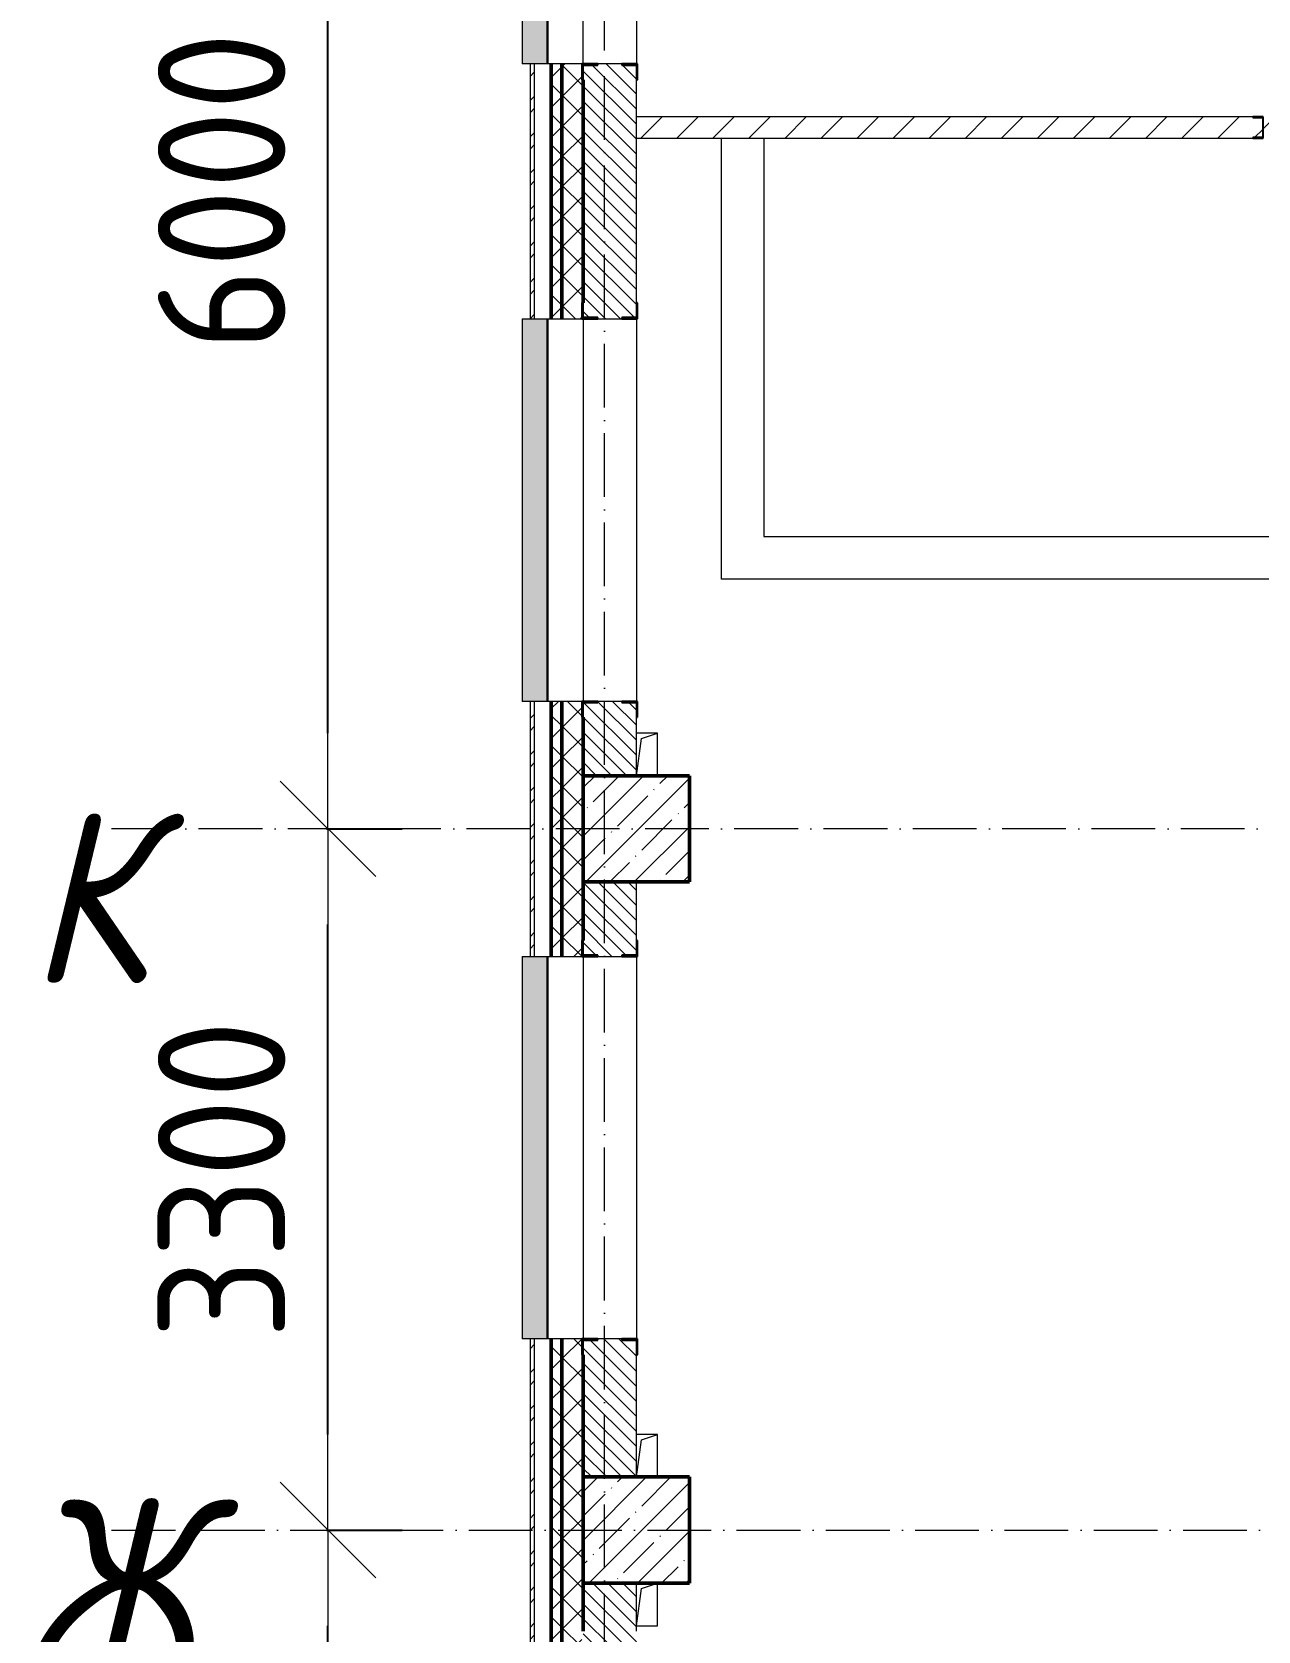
# Model space of a CAD drawing. Header units: millimetres. Extents: x 2294 to 908349, y -83289 to 219220.
# Drawn here: x 160540 to 166309, y 19731 to 27256 of the extents above; entities that cross this region are included whole.
import ezdxf

# ---------------------------------------------------------------- set-up
doc = ezdxf.new("R2010")
doc.units = ezdxf.units.MM
doc.linetypes.add('50_200_ШТРИХ_1Т_ш5_п1_п1_', pattern=[700, 500, -100, 0, -100])
for name, color, linetype, lineweight in [('A-____-____-DIMS', 7, 'Continuous', 9), ('A-GENM-____-MCUT', 7, 'Continuous', 25), ('A-GENM-____-OTLN', 7, 'Continuous', 9), ('A-GENM-____-OTLN-1', 7, 'Continuous', 25), ('A-GLAZ-____-OTLN', 7, 'Continuous', 9), ('A-WALL-____-MCUT-2', 7, 'Continuous', 50), ('A-WALL-____-MCUT-3', 7, 'Continuous', 9), ('A-WALL-____-OTLN', 7, 'Continuous', 9), ('A-WALL-____-PATT-1', 7, 'Continuous', 9), ('A-WALL-FNSH-MCUT-1', 7, 'Continuous', 9), ('I-WALL-____-OTLN', 7, 'Continuous', 9), ('S-COLS-____-MCUT', 7, 'Continuous', 50), ('S-COLS-____-OTLN', 7, 'Continuous', 9), ('S-GRID-____-IDEN', 7, 'Continuous', 9), ('S-GRID-____-OTLN-1', 7, '50_200_ШТРИХ_1Т_ш5_п1_п1_', 9)]:
    doc.layers.add(name, color=color, linetype=linetype, lineweight=lineweight)
doc.layers.add('A-GLAZ-____-OTLN-1', color=7, linetype='Continuous', lineweight=9, true_color=0xc0c0c0)
doc.styles.add('ISOCPEUR_I', font='isocpeui.ttf', dxfattribs={"width": 0.9, "height": 2.5})
doc.styles.add('СПДС', font='isocpeur.ttf', dxfattribs={"width": 0.9})
doc.dimstyles.new('Размера А3', dxfattribs={"dimtxt": 800, "dimasz": 450, "dimexe": 350, "dimexo": 100, "dimgap": 200, "dimtad": 1, "dimdec": 0, "dimrnd": 10, "dimzin": 0, "dimdsep": 46, "dimtxsty": 'СПДС', "dimblk": 'ARROWHEAD_6', "dimcen": 1, "dimclrd": 5, "dimclre": 5, "dimclrt": 5, "dimazin": 0, "dimtfac": 1, "dimtdec": 0, "dimtmove": 2, "dimatfit": 3, "dimfxl": 1, "dimtolj": 1, "dimtzin": 0, "dimarcsym": 0})
pattern_1 = [(45, (165583.51, 6025.28), (-70.71068, 70.71068), []), (135, (165583.51, 6025.28), (-70.71068, -70.71068), [])]
pattern_2 = [(135, (165583.507, 6025.276), (-35.35534, -35.35534), [])]

# ---------------------------------------------------------------- blocks, each defined once
blk = doc.blocks.new('ARROWHEAD_6')
at = {"color": 0, "linetype": 'Continuous'}
for p, q in [((-0.5, -0.5), (0.5, 0.5)), ((0, 0), (-1, 0))]:
    blk.add_line(p, q, dxfattribs=at)
blk = doc.blocks.new('*D2754')
at = {"layer": 'A-____-____-DIMS', "color": 0, "lineweight": -2, "transparency": 16777216}
for p, q in [((161926, 20206.3), (162282.1, 20206.3)), ((161932.1, 16106.3), (161932.1, 19756.3)), ((161926, 15656.3), (162282.1, 15656.3))]:
    blk.add_line(p, q, dxfattribs=at)
at = {"layer": 'Defpoints', "color": 0, "transparency": 16777216}
for p in [(161826, 20206.3), (161932.1, 20206.3), (161826, 15656.3)]:
    blk.add_point(p, dxfattribs=at)
at = {"layer": 'A-____-____-DIMS', "color": 0, "lineweight": -2, "transparency": 16777216, "xscale": 450, "yscale": 450, "zscale": 450}
for p, rotation in [((161932.1, 20206.3), 90), ((161932.1, 15656.3), 270)]:
    blk.add_blockref('ARROWHEAD_6', p, dxfattribs=dict(at, rotation=rotation))
at = {"layer": 'A-____-____-DIMS', "color": 0, "transparency": 16777216, "insert": (161432.1, 17931.3), "char_height": 600, "attachment_point": 5, "rotation": 90, "style": 'СПДС'}
blk.add_mtext('\\A1;4550', dxfattribs=at)
blk = doc.blocks.new('*D2755')
at = {"layer": 'A-____-____-DIMS', "color": 0, "lineweight": -2, "transparency": 16777216}
for p, q in [((161926, 23506.3), (162282.1, 23506.3)), ((161932.1, 20656.3), (161932.1, 23056.3)), ((161926, 20206.3), (162282.1, 20206.3))]:
    blk.add_line(p, q, dxfattribs=at)
at = {"layer": 'Defpoints', "color": 0, "transparency": 16777216}
for p in [(161826, 23506.3), (161932.1, 23506.3), (161826, 20206.3)]:
    blk.add_point(p, dxfattribs=at)
at = {"layer": 'A-____-____-DIMS', "color": 0, "lineweight": -2, "transparency": 16777216, "xscale": 450, "yscale": 450, "zscale": 450}
for p, rotation in [((161932.1, 23506.3), 90), ((161932.1, 20206.3), 270)]:
    blk.add_blockref('ARROWHEAD_6', p, dxfattribs=dict(at, rotation=rotation))
at = {"layer": 'A-____-____-DIMS', "color": 0, "transparency": 16777216, "insert": (161432.1, 21856.3), "char_height": 600, "attachment_point": 5, "rotation": 90, "style": 'СПДС'}
blk.add_mtext('\\A1;3300', dxfattribs=at)
blk = doc.blocks.new('*D2756')
at = {"layer": 'A-____-____-DIMS', "color": 0, "lineweight": -2, "transparency": 16777216}
for p, q in [((161926, 29506.3), (162282.1, 29506.3)), ((161932.1, 23956.3), (161932.1, 29056.3)), ((161926, 23506.3), (162282.1, 23506.3))]:
    blk.add_line(p, q, dxfattribs=at)
at = {"layer": 'Defpoints', "color": 0, "transparency": 16777216}
for p in [(161826, 29506.3), (161932.1, 29506.3), (161826, 23506.3)]:
    blk.add_point(p, dxfattribs=at)
at = {"layer": 'A-____-____-DIMS', "color": 0, "lineweight": -2, "transparency": 16777216, "xscale": 450, "yscale": 450, "zscale": 450}
for p, rotation in [((161932.1, 29506.3), 90), ((161932.1, 23506.3), 270)]:
    blk.add_blockref('ARROWHEAD_6', p, dxfattribs=dict(at, rotation=rotation))
at = {"layer": 'A-____-____-DIMS', "color": 0, "transparency": 16777216, "insert": (161432.1, 26506.3), "char_height": 600, "attachment_point": 5, "rotation": 90, "style": 'СПДС'}
blk.add_mtext('\\A1;6000', dxfattribs=at)
blk = doc.blocks.new('BSC_Колонна _Прямоугольная - 500х500-V50-АР1_План отверстий 3 этажа в осях 1-64_А-ГГ')
at = {"layer": 'S-COLS-____-OTLN'}
h = blk.add_hatch(dxfattribs=at)
h.set_pattern_fill('FP_87', color=256, style=0, pattern_type=2)
h.set_pattern_definition([(45, (2200, -17481.04), (-114.0493, 114.0493), []), (45, (2314.05, -17481.04), (-114.0493, 114.0493), [201.612, -40.322, 3.353, -36.97])])
h.paths.add_polyline_path([(-250, -250), (250, -250), (250, 250), (-250, 250)], flags=0)
at = {"layer": 'S-COLS-____-MCUT'}
for p, q in [((250, 250), (-250, 250)), ((-250, 250), (-250, -250)), ((250, -250), (250, 250)), ((-250, -250), (250, -250))]:
    blk.add_line(p, q, dxfattribs=at)
blk = doc.blocks.new('BSC_Колонна _Прямоугольная - 500х500-V119-АР1_План отверстий 3 этажа в осях 1-64_А-ГГ')
at = {"layer": 'S-COLS-____-OTLN'}
h = blk.add_hatch(dxfattribs=at)
h.set_pattern_fill('FP_142', color=256, style=0, pattern_type=2)
h.set_pattern_definition([(45, (2200, -14181.04), (-114.0493, 114.0493), []), (45, (2314.05, -14181.04), (-114.0493, 114.0493), [201.612, -40.322, 3.353, -36.97])])
h.paths.add_polyline_path([(-250, -250), (250, -250), (250, 250), (-250, 250)], flags=0)
at = {"layer": 'S-COLS-____-MCUT'}
for p, q in [((250, 250), (-250, 250)), ((-250, 250), (-250, -250)), ((250, -250), (250, 250)), ((-250, -250), (250, -250))]:
    blk.add_line(p, q, dxfattribs=at)
blk = doc.blocks.new('Фахверк_СКБ_Уголок - 250_2700-27497298-АР1_План отверстий 3 этажа в осях 1-64_А-ГГ')
at = {"layer": 'A-GENM-____-MCUT'}
for p, q in [((200, 181), (125, 181)), ((125, 181), (125, 106)), ((131, 106), (131, 175)), ((131, 175), (200, 175)), ((200, 175), (200, 181)), ((125, 106), (131, 106)), ((131, -6), (125, -6)), ((125, -6), (125, -81)), ((131, -75), (131, -6)), ((200, -75), (131, -75)), ((200, -81), (200, -75)), ((125, -81), (200, -81))]:
    blk.add_line(p, q, dxfattribs=at)
blk = doc.blocks.new('154_Фахверк_СКБ_Швеллер - Тип_100_3960-28318856-АР1_План отверстий 3 этажа в осях 1-64_А-ГГ')
at = {"layer": 'A-GENM-____-MCUT'}
for p, q in [((175, 50), (125, 50)), ((125, 50), (125, -50)), ((128, 47), (175, 47)), ((128, -47), (128, 47)), ((175, 47), (175, 50)), ((125, -50), (175, -50)), ((175, -47), (128, -47)), ((175, -50), (175, -47))]:
    blk.add_line(p, q, dxfattribs=at)
blk = doc.blocks.new('AR_Отверстие прямоугольное _в плите_ - AR_Отверстие прямоугольное _в плите_-V175-АР1_План отверстий 3 этажа в осях 1-64_А-ГГ')
at = {"layer": 'A-GENM-____-OTLN'}
for p, q in [((50, 100), (-50, 100)), ((-25, 75), (50, 100)), ((50, -100), (50, 100)), ((-50, -100), (-25, 75))]:
    blk.add_line(p, q, dxfattribs=at)
blk = doc.blocks.new('AR_Отверстие прямоугольное _в плите_ - AR_Отверстие прямоугольное _в плите_-V174-АР1_План отверстий 3 этажа в осях 1-64_А-ГГ')
at = {"layer": 'A-GENM-____-OTLN'}
for p, q in [((-25, 75), (50, 100)), ((50, -100), (50, 100)), ((-50, -100), (-25, 75)), ((-50, -100), (50, -100))]:
    blk.add_line(p, q, dxfattribs=at)
blk = doc.blocks.new('Отлив_СКБ - Отлив витража_120_НВФ-V216-АР1_План отверстий 3 этажа в осях 1-64_А-ГГ')
at = {"layer": 'A-GLAZ-____-OTLN-1'}
for points in [[(0, 2), (1800, 2), (1800, 120), (0, 120), (0, 63)], [(0, 0), (1800, 0), (1800, 2), (0, 2)]]:
    blk.add_hatch(color=256, dxfattribs=at).paths.add_polyline_path(points, flags=0)
at = {"layer": 'A-GLAZ-____-OTLN'}
for p, q in [((0, 83), (0, 120)), ((1800, 120), (0, 120)), ((1800, 120), (1800, 83)), ((0, 2), (1800, 2)), ((1800, 0), (0, 0))]:
    blk.add_line(p, q, dxfattribs=at)
blk = doc.blocks.new('3floor')
at = {"layer": 'A-WALL-____-PATT-1'}
h = blk.add_hatch(dxfattribs=at)
h.set_pattern_fill('FP_3', color=256, style=0, pattern_type=2)
h.set_pattern_definition([(45, (165583.51, 6025.28), (-85.5366, 85.5366), []), (45, (165640.53, 6025.28), (-85.5366, 85.5366), [])])
h.paths.add_polyline_path([(162903.5, 15541.3), (162903.5, 17856.3), (162883.5, 17856.3), (162883.5, 15541.3)], flags=0)
h.paths.add_polyline_path([(162883.5, 19656.3), (162903.5, 19656.3), (162903.5, 21106.3), (162883.5, 21106.3), (162883.5, 20519.8)], flags=0)
h.paths.add_polyline_path([(162883.5, 22906.3), (162903.5, 22906.3), (162903.5, 24106.3), (162883.5, 24106.3), (162883.5, 23959.9)], flags=0)
h.paths.add_polyline_path([(162903.5, 25906.3), (162903.5, 27106.3), (162883.5, 27106.3), (162883.5, 25906.3)], flags=0)
h.paths.add_polyline_path([(162903.5, 28906.3), (162903.5, 30106.3), (162883.5, 30106.3), (162883.5, 28906.3)], flags=0)
h = blk.add_hatch(dxfattribs=at)
h.set_pattern_fill('FP_1', color=256, style=0, pattern_type=2)
h.set_pattern_definition(pattern_1)
h.paths.add_polyline_path([(163033.5, 15541.3), (163033.5, 17856.3), (162983.5, 17856.3), (162983.5, 15541.3)], flags=0)
h.paths.add_polyline_path([(162983.5, 19656.3), (163033.5, 19656.3), (163033.5, 21106.3), (162983.5, 21106.3), (162983.5, 20519.8)], flags=0)
h.paths.add_polyline_path([(163033.5, 22906.3), (163033.5, 24106.3), (162983.5, 24106.3), (162983.5, 22906.3)], flags=0)
h.paths.add_polyline_path([(163033.5, 25906.3), (163033.5, 27106.3), (162983.5, 27106.3), (162983.5, 25906.3)], flags=0)
h.paths.add_polyline_path([(163033.5, 28906.3), (163033.5, 30106.3), (162983.5, 30106.3), (162983.5, 28906.3)], flags=0)
h = blk.add_hatch(dxfattribs=at)
h.set_pattern_fill('FP_1', color=256, style=0, pattern_type=2)
h.set_pattern_definition(pattern_1)
h.paths.add_polyline_path([(163033.5, 15541.3), (163133.5, 15541.3), (163133.5, 17781.3), (163127.5, 17781.3), (163127.5, 17856.3), (163033.5, 17856.3), (163033.5, 15556.3)], flags=0)
h.paths.add_polyline_path([(163127.5, 19656.3), (163127.5, 19731.3), (163133.5, 19731.3), (163133.5, 21031.3), (163127.5, 21031.3), (163127.5, 21106.3), (163033.5, 21106.3), (163033.5, 19656.3)], flags=0)
h.paths.add_polyline_path([(163127.5, 22906.3), (163127.5, 22981.3), (163133.5, 22981.3), (163133.5, 24031.3), (163127.5, 24031.3), (163127.5, 24106.3), (163033.5, 24106.3), (163033.5, 22906.3)], flags=0)
h.paths.add_polyline_path([(163127.5, 25906.3), (163127.5, 25981.3), (163133.5, 25981.3), (163133.5, 27031.3), (163127.5, 27031.3), (163127.5, 27106.3), (163033.5, 27106.3), (163033.5, 25906.3)], flags=0)
h.paths.add_polyline_path([(163127.5, 28906.3), (163127.5, 28981.3), (163133.5, 28981.3), (163133.5, 30031.3), (163127.5, 30031.3), (163127.5, 30106.3), (163033.5, 30106.3), (163033.5, 28906.3)], flags=0)
h = blk.add_hatch(dxfattribs=at)
h.set_pattern_fill('FP_6', color=256, style=0, pattern_type=2)
h.set_pattern_definition(pattern_2)
h.paths.add_polyline_path([(163133.5, 23756.3), (163383.5, 23756.3), (163383.5, 24100.3), (163314.5, 24100.3), (163314.5, 24106.3), (163202.5, 24106.3), (163202.5, 24100.3), (163133.5, 24100.3), (163133.5, 23959.9)], flags=0)
h.paths.add_polyline_path([(163314.5, 25906.3), (163314.5, 25912.3), (163383.5, 25912.3), (163383.5, 27100.3), (163314.5, 27100.3), (163314.5, 27106.3), (163202.5, 27106.3), (163202.5, 27100.3), (163133.5, 27100.3), (163133.5, 25912.3), (163202.5, 25912.3), (163202.5, 25906.3)], flags=0)
h.paths.add_polyline_path([(163314.5, 28906.3), (163314.5, 28912.3), (163383.5, 28912.3), (163383.5, 29256.3), (163133.5, 29256.3), (163133.5, 28912.3), (163202.5, 28912.3), (163202.5, 28906.3)], flags=0)
h = blk.add_hatch(dxfattribs=at)
h.set_pattern_fill('FP_4', color=256, style=0, pattern_type=2)
h.set_pattern_definition([(45, (165583.51, 6025.28), (-84.8528, 84.8528), [])])
h.paths.add_polyline_path([(170583.5, 26756.3), (170583.5, 26856.3), (170529.5, 26856.3), (170529.5, 26848.7), (170488, 26848.7), (170488, 26763.9), (170529.5, 26763.9), (170529.5, 26756.3)], flags=0)
h.paths.add_polyline_path([(169104.8, 26756.3), (169287.5, 26757.1), (169287.5, 26763.9), (169329, 26763.9), (169329, 26848.7), (169287.5, 26848.7), (169287.5, 26856.3), (166333.5, 26856.3), (166333.5, 26756.3)], flags=0)
h.paths.add_polyline_path([(165569.8, 26756.3), (166283.5, 26756.3), (166283.5, 26759.3), (166330.5, 26759.3), (166330.5, 26853.3), (166283.5, 26853.3), (166283.5, 26856.3), (163383.5, 26856.3), (163383.5, 26756.3), (163802.4, 26756.3)], flags=0)
h = blk.add_hatch(dxfattribs=at)
h.set_pattern_fill('FP_6', color=256, style=0, pattern_type=2)
h.set_pattern_definition(pattern_2)
h.paths.add_polyline_path([(163133.5, 20456.3), (163383.5, 20456.3), (163383.5, 21100.3), (163314.5, 21100.3), (163314.5, 21106.3), (163202.5, 21106.3), (163202.5, 21100.3), (163133.5, 21100.3), (163133.5, 20519.8)], flags=0)
h.paths.add_polyline_path([(163314.5, 22906.3), (163314.5, 22912.3), (163383.5, 22912.3), (163383.5, 23256.3), (163133.5, 23256.3), (163133.5, 22912.3), (163202.5, 22912.3), (163202.5, 22906.3)], flags=0)
h = blk.add_hatch(dxfattribs=at)
h.set_pattern_fill('FP_6', color=256, style=0, pattern_type=2)
h.set_pattern_definition(pattern_2)
h.paths.add_polyline_path([(163133.5, 16056.3), (163383.5, 16056.3), (163382.7, 17850.3), (163314.5, 17850.3), (163314.5, 17856.3), (163202.5, 17856.3), (163202.5, 17850.3), (163133.5, 17850.3), (163133.5, 17079.7)], flags=0)
h.paths.add_polyline_path([(163314.5, 19656.3), (163314.5, 19662.3), (163383.5, 19662.3), (163383.5, 19956.3), (163133.5, 19956.3), (163133.5, 19662.3), (163202.5, 19662.3), (163202.5, 19656.3)], flags=0)
at = {"layer": 'A-WALL-____-MCUT-2'}
for p, q in [((162983.5, 25906.3), (162983.5, 27106.3)), ((163033.5, 25906.3), (163033.5, 27106.3)), ((163133.5, 25981.3), (163133.5, 27031.3)), ((162983.5, 22906.3), (162983.5, 24106.3)), ((163033.5, 22906.3), (163033.5, 24106.3)), ((163133.5, 23756.3), (163133.5, 24031.3)), ((163133.5, 22981.3), (163133.5, 23256.3)), ((162983.5, 19656.3), (162983.5, 21106.3)), ((163033.5, 19656.3), (163033.5, 21106.3)), ((163133.5, 20456.3), (163133.5, 21031.3)), ((163133.5, 19731.3), (163133.5, 19956.3))]:
    blk.add_line(p, q, dxfattribs=at)
at = {"layer": 'A-WALL-____-MCUT-3'}
for p, q in [((163127.5, 27106.3), (162903.5, 27106.3)), ((162903.5, 27106.3), (162903.5, 25906.3)), ((163314.5, 27106.3), (163202.5, 27106.3)), ((163383.5, 25981.3), (163383.5, 27031.3)), ((162903.5, 25906.3), (163127.5, 25906.3)), ((163202.5, 25906.3), (163314.5, 25906.3)), ((163127.5, 24106.3), (162903.5, 24106.3)), ((162903.5, 24106.3), (162903.5, 22906.3)), ((163314.5, 24106.3), (163202.5, 24106.3)), ((163383.5, 23756.3), (163383.5, 24031.3)), ((163383.5, 22981.3), (163383.5, 23256.3)), ((162903.5, 22906.3), (163127.5, 22906.3)), ((163202.5, 22906.3), (163314.5, 22906.3)), ((163127.5, 21106.3), (162903.5, 21106.3)), ((162903.5, 21106.3), (162903.5, 19656.3)), ((163314.5, 21106.3), (163202.5, 21106.3)), ((163383.5, 20456.3), (163383.5, 21031.3)), ((163383.5, 19731.3), (163383.5, 19956.3))]:
    blk.add_line(p, q, dxfattribs=at)
at = {"layer": 'A-WALL-____-OTLN'}
for p, q in [((163133.5, 27106.3), (163133.5, 28906.3)), ((163383.5, 28906.3), (163383.5, 27106.3)), ((163133.5, 25906.3), (163133.5, 24106.3)), ((163383.5, 25906.3), (163383.5, 24106.3)), ((163133.5, 22906.3), (163133.5, 21106.3)), ((163383.5, 22906.3), (163383.5, 21106.3))]:
    blk.add_line(p, q, dxfattribs=at)
at = {"layer": 'A-WALL-FNSH-MCUT-1'}
for p, q in [((162883.5, 27106.3), (162883.5, 25906.3)), ((162903.5, 27106.3), (162883.5, 27106.3)), ((166283.5, 26856.3), (163383.5, 26856.3)), ((163383.5, 26756.3), (166283.5, 26756.3)), ((162883.5, 25906.3), (162903.5, 25906.3)), ((162883.5, 24106.3), (162883.5, 22906.3)), ((162903.5, 24106.3), (162883.5, 24106.3)), ((162883.5, 22906.3), (162903.5, 22906.3)), ((162883.5, 21106.3), (162883.5, 19656.3)), ((162903.5, 21106.3), (162883.5, 21106.3))]:
    blk.add_line(p, q, dxfattribs=at)
at = {"layer": 'I-WALL-____-OTLN'}
for p, q in [((163783.5, 24681.3), (163783.5, 26756.3)), ((163983.5, 26756.3), (163983.5, 24881.3)), ((163983.5, 24881.3), (168958.5, 24881.3)), ((169158.5, 24681.3), (163783.5, 24681.3))]:
    blk.add_line(p, q, dxfattribs=at)
at = {"layer": 'A-GENM-____-OTLN'}
for name, p in [('AR_Отверстие прямоугольное _в плите_ - AR_Отверстие прямоугольное _в плите_-V175-АР1_План отверстий 3 этажа в осях 1-64_А-ГГ', (163433.5, 23856.3)), ('AR_Отверстие прямоугольное _в плите_ - AR_Отверстие прямоугольное _в плите_-V175-АР1_План отверстий 3 этажа в осях 1-64_А-ГГ', (163433.5, 20556.3)), ('AR_Отверстие прямоугольное _в плите_ - AR_Отверстие прямоугольное _в плите_-V174-АР1_План отверстий 3 этажа в осях 1-64_А-ГГ', (163433.5, 19856.3))]:
    blk.add_blockref(name, p, dxfattribs=at)
at = {"layer": 'A-GENM-____-OTLN-1'}
for name, p, rotation in [('Фахверк_СКБ_Уголок - 250_2700-27497298-АР1_План отверстий 3 этажа в осях 1-64_А-ГГ', (163208.5, 27231.3), 269.9999999999999), ('154_Фахверк_СКБ_Швеллер - Тип_100_3960-28318856-АР1_План отверстий 3 этажа в осях 1-64_А-ГГ', (166458.5, 26806.3), 180), ('Фахверк_СКБ_Уголок - 250_2700-27497298-АР1_План отверстий 3 этажа в осях 1-64_А-ГГ', (163308.5, 25781.3), 89.99999999999991), ('Фахверк_СКБ_Уголок - 250_2700-27497298-АР1_План отверстий 3 этажа в осях 1-64_А-ГГ', (163208.5, 24231.3), 269.9999999999999), ('Фахверк_СКБ_Уголок - 250_2700-27497298-АР1_План отверстий 3 этажа в осях 1-64_А-ГГ', (163308.5, 22781.3), 89.99999999999991), ('Фахверк_СКБ_Уголок - 250_2700-27497298-АР1_План отверстий 3 этажа в осях 1-64_А-ГГ', (163208.5, 21231.3), 269.9999999999999)]:
    blk.add_blockref(name, p, dxfattribs=dict(at, rotation=rotation))
at = {"layer": 'A-GLAZ-____-OTLN', "rotation": 90}
for p in [(162966.5, 27106.3), (162966.5, 24106.3), (162966.5, 21106.3)]:
    blk.add_blockref('Отлив_СКБ - Отлив витража_120_НВФ-V216-АР1_План отверстий 3 этажа в осях 1-64_А-ГГ', p, dxfattribs=at)
at = {"layer": 'S-COLS-____-OTLN'}
for name, p in [('BSC_Колонна _Прямоугольная - 500х500-V50-АР1_План отверстий 3 этажа в осях 1-64_А-ГГ', (163383.5, 23506.3)), ('BSC_Колонна _Прямоугольная - 500х500-V119-АР1_План отверстий 3 этажа в осях 1-64_А-ГГ', (163383.5, 20206.3))]:
    blk.add_blockref(name, p, dxfattribs=at)
blk = doc.blocks.new('3osi')
at = {"layer": 'S-GRID-____-OTLN-1', "color": 251, "ltscale": 0.6, "true_color": 0x636466}
for p, q in [((163233.5, 1542.7), (163233.5, 55906.2)), ((192291.2, 23506.3), (160914.7, 23506.3)), ((160914.7, 20206.3), (192291.2, 20206.3))]:
    blk.add_line(p, q, dxfattribs=at)
at = {"layer": 'S-GRID-____-IDEN', "char_height": 800, "attachment_point": 1, "style": 'ISOCPEUR_I'}
for s, insert, width in [('\\fISOCPEUR|b0|i1|c204|p34|;\\W.9;К', (160521.9, 23582.4), 223.671), ('\\fISOCPEUR|b0|i1|c204|p34|;\\W.9;Ж', (160492.9, 20353), 281.392)]:
    blk.add_mtext(s, dxfattribs=dict(at, insert=insert, width=width))
at = {"layer": 'A-____-____-DIMS'}
for base, p1, p2, picture, middle in [((161932.1, 29506.3), (161826, 23506.3), (161826, 29506.3), '*D2756', (161432.1, 26506.3)), ((161932.1, 23506.3), (161826, 20206.3), (161826, 23506.3), '*D2755', (161432.1, 21856.3)), ((161932.1, 20206.3), (161826, 15656.3), (161826, 20206.3), '*D2754', (161432.1, 17931.3))]:
    dim = blk.add_linear_dim(base=base, p1=p1, p2=p2, angle=90, dimstyle='Размера А3', override={"dimtxt": 600, "dimclrd": 0, "dimclre": 0, "dimclrt": 0}, dxfattribs=at)
    dim.commit()
    dim.dimension.update_dxf_attribs({"geometry": picture, "text_midpoint": middle})

msp = doc.modelspace()

# ---------------------------------------------------------------- block references
for name in ['3osi', '3floor']:
    msp.add_blockref(name, (0, 0))

doc.saveas('drawing.dxf')
